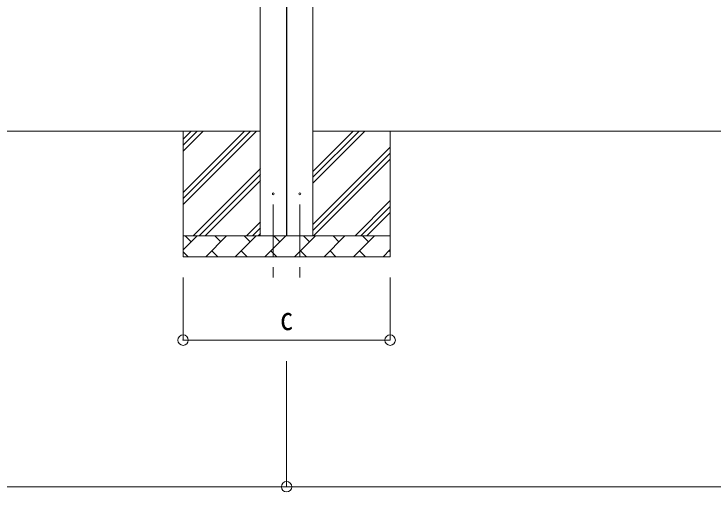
# Model space of a CAD drawing. Units: millimetres at full size, sheet at 1:50; details may follow other scales. Extents: x -14053 to 14053, y -9700 to 9700.
# Drawn here: x -7712 to -4365, y 845 to 3130 of the extents above; entities that cross this region are included whole.
import ezdxf
from ezdxf.enums import TextEntityAlignment as Align

# ---------------------------------------------------------------- set-up
doc = ezdxf.new("R2010")
doc.units = ezdxf.units.MM
doc.header["$LTSCALE"] = 50
doc.header["$PDMODE"] = 32
doc.header["$PDSIZE"] = 50
doc.linetypes.add('CHAIN1', pattern=[8, 5, -1, 1, -1])
for name, color, linetype, lineweight in [('0-2_建具', 4, 'Continuous', 9), ('0-3_階段', 7, 'CHAIN1', 9), ('0-4_設備', 7, 'Continuous', 9), ('0-8_外構', 6, 'Continuous', 9)]:
    doc.layers.add(name, color=color, linetype=linetype, lineweight=lineweight)
doc.styles.add('ＭＳ ゴシック', font='')
doc.styles.get('ＭＳ ゴシック').set_extended_font_data('MS Gothic')

msp = doc.modelspace()

# ---------------------------------------------------------------- linework, layer by layer
at = {"layer": '0-2_建具'}
for p, q in [((-6534.98, 2070.21), (-6534.98, 4925.21)), ((-6409.98, 4922.25), (-6409.98, 2070.21)), ((-6407.98, 2070.21), (-6407.98, 4922.25)), ((-6282.98, 4925.21), (-6282.98, 2070.21))]:
    msp.add_line(p, q, dxfattribs=at)
at = {"layer": '0-2_建具', "color": 7}
for centre in [(-6472.48, 2270.21), (-6345.48, 2270.21)]:
    msp.add_circle(centre, 4.5, dxfattribs=at)
at = {"layer": '0-3_階段'}
for p, q in [((-6472.48, 2220.3), (-6472.48, 1840.67)), ((-6345.48, 2220.3), (-6345.48, 1840.67))]:
    msp.add_line(p, q, dxfattribs=at)
at = {"layer": '0-4_設備'}
for p, q in [((-6534.98, 2570.21), (-11682.98, 2570.21)), ((-6903.48, 2531.29), (-6864.55, 2570.21)), ((-6903.48, 2503), (-6836.27, 2570.21)), ((-6903.48, 2474.72), (-6807.99, 2570.21)), ((-6903.48, 2276.73), (-6610, 2570.21)), ((-6903.48, 2248.44), (-6581.71, 2570.21)), ((-6903.48, 2220.16), (-6553.43, 2570.21)), ((-6903.48, 2570.21), (-6903.48, 1970.21)), ((-6282.98, 2349.83), (-6062.6, 2570.21)), ((-6282.98, 2378.11), (-6090.88, 2570.21)), ((-6282.98, 2321.54), (-6034.31, 2570.21)), ((-1134.98, 2570.21), (-6282.98, 2570.21)), ((-5913.48, 2570.21), (-5913.48, 1970.21)), ((-6282.98, 2123.55), (-5913.48, 2493.05)), ((-6282.98, 2095.27), (-5913.48, 2464.77)), ((-6279.75, 2070.21), (-5913.48, 2436.48)), ((-6855.44, 2070.21), (-6533.98, 2391.67)), ((-6827.15, 2070.21), (-6533.98, 2363.39)), ((-6798.87, 2070.21), (-6533.98, 2335.1)), ((-6081.76, 2070.21), (-5913.48, 2238.49)), ((-6053.48, 2070.21), (-5913.48, 2210.21)), ((-6025.19, 2070.21), (-5913.48, 2181.93)), ((-6600.88, 2070.21), (-6533.98, 2137.11)), ((-6572.6, 2070.21), (-6533.98, 2108.83)), ((-6544.31, 2070.21), (-6533.98, 2080.54)), ((-6903.48, 2003.74), (-6837.01, 2070.21)), ((-6903.48, 2070.21), (-5913.48, 2070.21)), ((-6865.56, 2041.66), (-6894.11, 2070.21)), ((-6795.59, 1970.21), (-6695.59, 2070.21)), ((-6724.14, 2041.66), (-6752.69, 2070.21)), ((-6654.16, 1970.21), (-6554.16, 2070.21)), ((-6582.72, 2041.66), (-6611.27, 2070.21)), ((-6512.74, 1970.21), (-6412.74, 2070.21)), ((-6441.3, 2041.66), (-6469.85, 2070.21)), ((-6371.32, 1970.21), (-6271.32, 2070.21)), ((-6299.87, 2041.66), (-6328.43, 2070.21)), ((-6229.9, 1970.21), (-6129.9, 2070.21)), ((-6158.45, 2041.66), (-6187.01, 2070.21)), ((-6088.48, 1970.21), (-5988.48, 2070.21)), ((-6017.03, 2041.66), (-6045.59, 2070.21)), ((-6903.48, 1993.79), (-6879.9, 1970.21)), ((-6767.03, 1998.76), (-6738.48, 1970.21)), ((-6625.61, 1998.76), (-6597.06, 1970.21)), ((-6484.19, 1998.76), (-6455.64, 1970.21)), ((-6342.77, 1998.76), (-6314.21, 1970.21)), ((-6201.35, 1998.76), (-6172.79, 1970.21)), ((-6059.92, 1998.76), (-6031.37, 1970.21)), ((-5947.06, 1970.21), (-5913.48, 2003.79)), ((-5918.5, 1998.76), (-5913.48, 1993.74)), ((-5913.48, 1970.21), (-6903.48, 1970.21))]:
    msp.add_line(p, q, dxfattribs=at)
at = {"layer": '0-8_外構'}
msp.add_line((-6903.98, 1571.21), (-6903.98, 1871.21), dxfattribs=at)
for points in [[(-6903.98, 1571.21), (-5913.98, 1571.21), (-5913.98, 1871.21)], [(-11745.48, 870.33), (-6408.98, 870.33), (-6408.98, 1471.21)], [(-6408.98, 870.33), (-1072.48, 870.33), (-1072.48, 1471.21)]]:
    msp.add_lwpolyline(points, dxfattribs=at)
for p in [(-6903.98, 1571.21), (-5913.98, 1571.21), (-6408.98, 870.33)]:
    msp.add_point(p, dxfattribs=at)

# ---------------------------------------------------------------- texts
at = {"layer": '0-8_外構', "color": 7, "style": 'ＭＳ ゴシック', "width": 0.85}
msp.add_text('c', height=110, dxfattribs=at).set_placement((-6440.23, 1586.21), align=Align.BOTTOM_LEFT)

doc.saveas('drawing.dxf')
